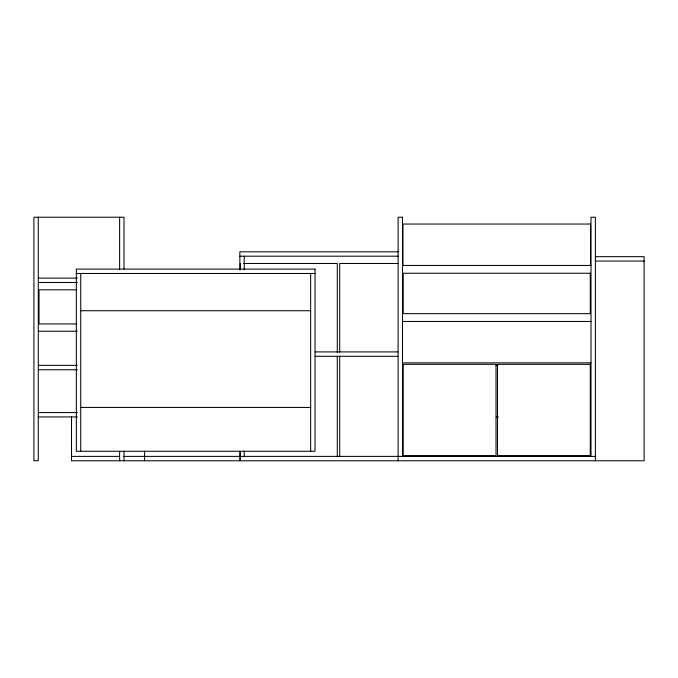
<?xml version="1.0" encoding="UTF-8"?>
<svg xmlns="http://www.w3.org/2000/svg" width="678" height="678" viewBox="0 0 678 678"><rect width="100%" height="100%" fill="white"/><g stroke="black" fill="none" stroke-linecap="round" stroke-linejoin="round"><path stroke-width="1.02" d="M398.105 251.809L239.859 251.809L239.859 269.963M239.859 256.191L398.105 256.191M595.386 256.682L644.1 256.682L644.1 460.777L71.521 460.777L71.521 416.343M595.386 261.064L644.1 261.064M243.504 263.496L337.28 263.496L337.28 352.263M397.952 263.496L339.712 263.496L339.712 352.119M402.495 265.445L591.004 265.445M76.351 273.48L315.033 273.48M38.282 278.107L77.377 278.107M38.282 282.497L77.377 282.497M76.851 289.803L39.01 289.803L39.01 323.931L76.851 323.931M80.733 310.727L310.651 310.727M402.495 321.465L591.004 321.465M38.282 331.237L77.377 331.237M315.194 351.907L397.8 351.907M315.194 356.289L397.8 356.289M402.495 362.866L591.004 362.866M495.694 365.061L497.805 365.061M38.282 365.366L77.377 365.366M38.282 369.747L77.377 369.747M80.572 407.436L310.812 407.436M38.282 412.555L77.377 412.555M38.095 416.936L77.377 416.936M496.22 416.936L498.33 416.936M71.521 456.396L119.167 456.396M123.404 456.396L595.386 456.396M595.386 460.777L595.386 217.223L591.004 217.223L591.004 456.396M590.521 265.445L590.521 224.045L402.978 224.045L402.978 265.445M402.495 456.396L402.495 217.223L398.113 217.223L398.113 460.777M339.712 356.331L339.712 456.557M337.28 356.492L337.28 456.879M310.651 273.48L310.651 451.277M244.241 256.191L244.241 269.963M244.241 451.099L244.241 456.396M240.343 263.496L240.343 269.836M240.343 451.59L240.343 460.048M239.859 451.099L239.859 460.777M144.583 451.124L144.583 460.777M124.015 269.107L124.015 217.223L33.9 217.223L33.9 460.777L38.282 460.777L38.282 217.223M124.015 451.243L124.015 460.777M119.633 217.223L119.633 269.107M119.633 451.243L119.633 460.777M80.733 273.48L80.733 451.277M315.033 269.098L76.351 269.098L76.351 451.277L315.033 451.277L315.033 269.098M590.275 273.242L403.224 273.242L403.224 313.668L590.275 313.668L590.275 273.242M496.016 364.332L403.224 364.332L403.224 455.667L496.016 455.667L496.016 364.332M590.275 364.332L497.483 364.332L497.483 455.667L590.275 455.667L590.275 364.332"/></g></svg>
